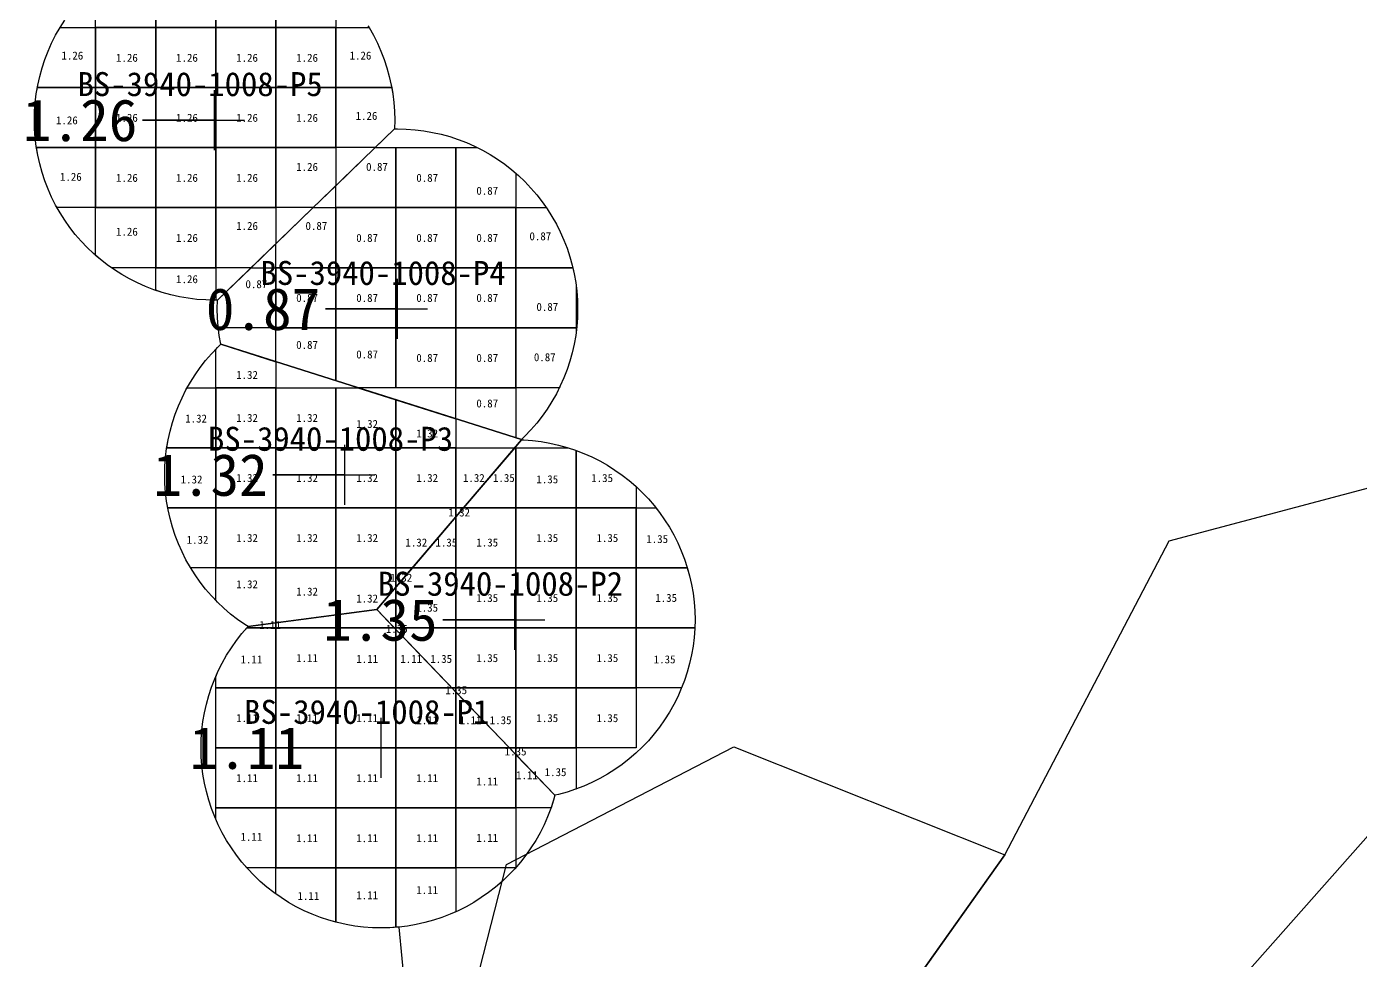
# Model space of a CAD drawing. Header units: metres. Extents: x 470001 to 470177, y 4349638 to 4349825.
# Drawn here: x 470098.08 to 470120.29, y 4349725.66 to 4349741.21 of the extents above; entities that cross this region are included whole.
import ezdxf

# ---------------------------------------------------------------- set-up
doc = ezdxf.new("R2010")
doc.units = ezdxf.units.M
for name, color, linetype in [('0.500-1.000', 4, 'Continuous'), ('1.000-1.500', 5, 'Continuous'), ('点', 7, 'Continuous'), ('爆区方格网', 7, 'Continuous'), ('综合图_历史矿块', 7, 'Continuous'), ('钻孔', 7, 'Continuous')]:
    doc.layers.add(name, color=color, linetype=linetype)
doc.styles.add('CN_TTF', font='simsunb.ttf')

msp = doc.modelspace()

# ---------------------------------------------------------------- linework, layer by layer
at = {"color": 7}
msp.add_line((470104.279, 4349726.214), (470104.734, 4349721.499), dxfattribs=at)
at = {"layer": '0.500-1.000', "color": 4, "lineweight": 30}
msp.add_lwpolyline([(470104.206, 4349739.511), (470104.256, 4349739.512), (470104.403, 4349739.508), (470104.55, 4349739.498), (470104.696, 4349739.48), (470104.841, 4349739.454), (470104.985, 4349739.422), (470105.127, 4349739.383), (470105.267, 4349739.337), (470105.404, 4349739.284), (470105.539, 4349739.224), (470105.67, 4349739.158), (470105.798, 4349739.085), (470105.923, 4349739.006), (470106.043, 4349738.922), (470106.159, 4349738.831), (470106.271, 4349738.735), (470106.377, 4349738.633), (470106.479, 4349738.527), (470106.575, 4349738.415), (470106.666, 4349738.299), (470106.75, 4349738.179), (470106.829, 4349738.054), (470106.902, 4349737.926), (470106.968, 4349737.795), (470107.028, 4349737.66), (470107.081, 4349737.523), (470107.127, 4349737.383), (470107.166, 4349737.241), (470107.198, 4349737.097), (470107.224, 4349736.952), (470107.242, 4349736.806), (470107.252, 4349736.659), (470107.256, 4349736.512), (470107.252, 4349736.365), (470107.242, 4349736.218), (470107.224, 4349736.072), (470107.198, 4349735.927), (470107.166, 4349735.783), (470107.127, 4349735.641), (470107.081, 4349735.501), (470107.028, 4349735.364), (470106.968, 4349735.229), (470106.902, 4349735.098), (470106.829, 4349734.97), (470106.75, 4349734.845), (470106.666, 4349734.725), (470106.575, 4349734.609), (470106.479, 4349734.497), (470106.377, 4349734.391), (470106.322, 4349734.338), (470101.314, 4349735.924), (470101.314, 4349735.927), (470101.288, 4349736.072), (470101.27, 4349736.218), (470101.26, 4349736.365), (470101.256, 4349736.512), (470101.26, 4349736.658), (470104.206, 4349739.511)], close=True, dxfattribs=at)
at = {"layer": '1.000-1.500', "color": 5, "lineweight": 30}
msp.add_lwpolyline([(470103.764, 4349741.231), (470103.783, 4349741.2), (470103.856, 4349741.072), (470103.922, 4349740.941), (470103.982, 4349740.806), (470104.035, 4349740.669), (470104.081, 4349740.529), (470104.12, 4349740.387), (470104.12, 4349740.387), (470104.152, 4349740.243), (470104.178, 4349740.098), (470104.196, 4349739.952), (470104.206, 4349739.805), (470104.21, 4349739.658), (470104.206, 4349739.512), (470101.26, 4349736.659), (470101.21, 4349736.658), (470101.063, 4349736.662), (470100.916, 4349736.672), (470100.77, 4349736.69), (470100.625, 4349736.716), (470100.481, 4349736.748), (470100.339, 4349736.787), (470100.199, 4349736.833), (470100.062, 4349736.886), (470099.927, 4349736.946), (470099.796, 4349737.012), (470099.668, 4349737.085), (470099.543, 4349737.164), (470099.423, 4349737.248), (470099.307, 4349737.339), (470099.195, 4349737.435), (470099.089, 4349737.537), (470098.987, 4349737.643), (470098.891, 4349737.755), (470098.8, 4349737.871), (470098.716, 4349737.991), (470098.637, 4349738.116), (470098.564, 4349738.244), (470098.498, 4349738.375), (470098.438, 4349738.51), (470098.385, 4349738.647), (470098.339, 4349738.787), (470098.3, 4349738.929), (470098.268, 4349739.073), (470098.242, 4349739.218), (470098.224, 4349739.364), (470098.214, 4349739.511), (470098.21, 4349739.658), (470098.214, 4349739.805), (470098.224, 4349739.952), (470098.242, 4349740.098), (470098.268, 4349740.243), (470098.3, 4349740.387), (470098.339, 4349740.529), (470098.385, 4349740.669), (470098.438, 4349740.806), (470098.498, 4349740.941), (470098.564, 4349741.072), (470098.637, 4349741.2), (470098.716, 4349741.325)], dxfattribs=at)
for points in [[(470100.808, 4349732.207), (470100.735, 4349732.335), (470100.669, 4349732.466), (470100.609, 4349732.601), (470100.556, 4349732.738), (470100.51, 4349732.878), (470100.471, 4349733.02), (470100.439, 4349733.164), (470100.413, 4349733.309), (470100.395, 4349733.455), (470100.385, 4349733.602), (470100.381, 4349733.749), (470100.385, 4349733.896), (470100.395, 4349734.043), (470100.413, 4349734.189), (470100.439, 4349734.334), (470100.471, 4349734.478), (470100.51, 4349734.62), (470100.556, 4349734.76), (470100.609, 4349734.897), (470100.669, 4349735.032), (470100.735, 4349735.163), (470100.808, 4349735.291), (470100.887, 4349735.416), (470100.971, 4349735.536), (470101.062, 4349735.652), (470101.158, 4349735.764), (470101.26, 4349735.87), (470101.315, 4349735.923), (470106.323, 4349734.337), (470106.323, 4349734.334), (470106.324, 4349734.333), (470103.911, 4349731.505), (470101.768, 4349731.22), (470101.714, 4349731.255), (470101.594, 4349731.339), (470101.478, 4349731.43), (470101.366, 4349731.526), (470101.26, 4349731.628), (470101.158, 4349731.734), (470101.062, 4349731.846), (470100.971, 4349731.962), (470100.887, 4349732.082), (470100.808, 4349732.207)], [(470107.082, 4349734.206), (470107.222, 4349734.16), (470107.359, 4349734.107), (470107.494, 4349734.047), (470107.625, 4349733.981), (470107.753, 4349733.908), (470107.878, 4349733.829), (470107.998, 4349733.745), (470108.114, 4349733.654), (470108.226, 4349733.558), (470108.332, 4349733.456), (470108.434, 4349733.35), (470108.53, 4349733.238), (470108.621, 4349733.122), (470108.705, 4349733.002), (470108.784, 4349732.877), (470108.857, 4349732.749), (470108.923, 4349732.618), (470108.983, 4349732.483), (470109.036, 4349732.346), (470109.082, 4349732.206), (470109.121, 4349732.064), (470109.153, 4349731.92), (470109.179, 4349731.775), (470109.197, 4349731.629), (470109.207, 4349731.482), (470109.211, 4349731.335), (470109.207, 4349731.188), (470109.197, 4349731.041), (470109.179, 4349730.895), (470109.153, 4349730.75), (470109.121, 4349730.606), (470109.082, 4349730.464), (470109.036, 4349730.324), (470108.983, 4349730.187), (470108.923, 4349730.052), (470108.857, 4349729.921), (470108.784, 4349729.793), (470108.705, 4349729.668), (470108.621, 4349729.548), (470108.53, 4349729.432), (470108.434, 4349729.32), (470108.332, 4349729.214), (470108.226, 4349729.112), (470108.114, 4349729.016), (470107.998, 4349728.925), (470107.878, 4349728.841), (470107.753, 4349728.762), (470107.625, 4349728.689), (470107.494, 4349728.623), (470107.359, 4349728.563), (470107.222, 4349728.51), (470107.082, 4349728.464), (470106.94, 4349728.425), (470106.879, 4349728.411), (470103.911, 4349731.505), (470106.323, 4349734.332), (470106.358, 4349734.331), (470106.505, 4349734.321), (470106.651, 4349734.303), (470106.796, 4349734.277), (470106.94, 4349734.245), (470107.082, 4349734.206)], [(470106.697, 4349727.917), (470106.631, 4349727.786), (470106.558, 4349727.658), (470106.479, 4349727.533), (470106.395, 4349727.413), (470106.304, 4349727.297), (470106.208, 4349727.185), (470106.106, 4349727.079), (470106, 4349726.977), (470105.888, 4349726.881), (470105.772, 4349726.79), (470105.652, 4349726.706), (470105.527, 4349726.627), (470105.399, 4349726.554), (470105.268, 4349726.488), (470105.133, 4349726.428), (470104.996, 4349726.375), (470104.856, 4349726.329), (470104.714, 4349726.29), (470104.57, 4349726.258), (470104.425, 4349726.232), (470104.279, 4349726.214), (470104.132, 4349726.204), (470103.985, 4349726.2), (470103.838, 4349726.204), (470103.691, 4349726.214), (470103.545, 4349726.232), (470103.4, 4349726.258), (470103.256, 4349726.29), (470103.114, 4349726.329), (470102.974, 4349726.375), (470102.837, 4349726.428), (470102.702, 4349726.488), (470102.571, 4349726.554), (470102.443, 4349726.627), (470102.318, 4349726.706), (470102.198, 4349726.79), (470102.082, 4349726.881), (470101.97, 4349726.977), (470101.864, 4349727.079), (470101.762, 4349727.185), (470101.666, 4349727.297), (470101.575, 4349727.413), (470101.491, 4349727.533), (470101.412, 4349727.658), (470101.339, 4349727.786), (470101.273, 4349727.917), (470101.213, 4349728.052), (470101.16, 4349728.189), (470101.114, 4349728.329), (470101.075, 4349728.471), (470101.043, 4349728.615), (470101.017, 4349728.76), (470100.999, 4349728.906), (470100.989, 4349729.053), (470100.985, 4349729.2), (470100.989, 4349729.347), (470100.999, 4349729.494), (470101.017, 4349729.64), (470101.043, 4349729.785), (470101.075, 4349729.929), (470101.114, 4349730.071), (470101.16, 4349730.211), (470101.213, 4349730.348), (470101.273, 4349730.483), (470101.339, 4349730.614), (470101.412, 4349730.742), (470101.491, 4349730.867), (470101.575, 4349730.987), (470101.666, 4349731.103), (470101.762, 4349731.215), (470101.767, 4349731.22), (470103.911, 4349731.505), (470106.879, 4349728.411), (470106.856, 4349728.329), (470106.81, 4349728.189), (470106.757, 4349728.052), (470106.697, 4349727.917)]]:
    msp.add_lwpolyline(points, close=True, dxfattribs=at)
at = {"layer": '点', "color": 138, "true_color": 0x004c4c}
for p, q in [((470101.21, 4349739.158), (470101.21, 4349740.158)), ((470100.71, 4349739.658), (470101.71, 4349739.658)), ((470104.256, 4349736.012), (470104.256, 4349737.012)), ((470103.756, 4349736.512), (470104.756, 4349736.512)), ((470103.381, 4349733.249), (470103.381, 4349734.249)), ((470102.881, 4349733.749), (470103.881, 4349733.749)), ((470106.211, 4349730.835), (470106.211, 4349731.835)), ((470105.711, 4349731.335), (470106.711, 4349731.335)), ((470103.985, 4349728.7), (470103.985, 4349729.7)), ((470103.485, 4349729.2), (470104.485, 4349729.2))]:
    msp.add_line(p, q, dxfattribs=at)
at = {"layer": '爆区方格网', "color": 5}
for points in [[(470100.23, 4349742.2), (470100.23, 4349741.2), (470099.23, 4349741.2), (470099.23, 4349741.911), (470099.307, 4349741.977), (470099.423, 4349742.068), (470099.543, 4349742.152), (470099.618, 4349742.2), (470100.23, 4349742.2)], [(470100.23, 4349741.2), (470100.23, 4349742.2), (470101.23, 4349742.2), (470101.23, 4349741.2), (470100.23, 4349741.2)], [(470102.23, 4349741.2), (470101.23, 4349741.2), (470101.23, 4349742.2), (470102.069, 4349742.2), (470102.23, 4349742.108), (470102.23, 4349741.2)], [(470103.23, 4349741.2), (470102.23, 4349741.2), (470102.23, 4349742.108), (470103.23, 4349741.536), (470103.23, 4349741.2)], [(470099.23, 4349741.2), (470099.23, 4349740.2), (470098.26, 4349740.2), (470098.268, 4349740.243), (470098.3, 4349740.387), (470098.339, 4349740.529), (470098.385, 4349740.669), (470098.438, 4349740.806), (470098.498, 4349740.941), (470098.564, 4349741.072), (470098.637, 4349741.2), (470099.23, 4349741.2)], [(470099.23, 4349740.2), (470099.23, 4349741.2), (470100.23, 4349741.2), (470100.23, 4349740.2), (470099.23, 4349740.2)], [(470100.23, 4349740.2), (470100.23, 4349741.2), (470101.23, 4349741.2), (470101.23, 4349740.2), (470100.23, 4349740.2)], [(470101.23, 4349740.2), (470101.23, 4349741.2), (470102.23, 4349741.2), (470102.23, 4349740.2), (470101.23, 4349740.2)], [(470102.23, 4349740.2), (470102.23, 4349741.2), (470103.23, 4349741.2), (470103.23, 4349740.2), (470102.23, 4349740.2)], [(470103.23, 4349740.2), (470103.23, 4349741.2), (470103.783, 4349741.2), (470103.856, 4349741.072), (470103.922, 4349740.941), (470103.982, 4349740.806), (470104.035, 4349740.669), (470104.081, 4349740.529), (470104.12, 4349740.387), (470104.152, 4349740.243), (470104.16, 4349740.2), (470103.23, 4349740.2)], [(470099.23, 4349740.2), (470099.23, 4349739.2), (470098.246, 4349739.2), (470098.242, 4349739.218), (470098.23, 4349739.319), (470098.23, 4349739.997), (470098.242, 4349740.098), (470098.26, 4349740.2), (470099.23, 4349740.2)], [(470099.23, 4349739.2), (470099.23, 4349740.2), (470100.23, 4349740.2), (470100.23, 4349739.2), (470099.23, 4349739.2)], [(470100.23, 4349739.2), (470100.23, 4349740.2), (470101.23, 4349740.2), (470101.23, 4349739.2), (470100.23, 4349739.2)], [(470101.23, 4349739.2), (470101.23, 4349740.2), (470102.23, 4349740.2), (470102.23, 4349739.2), (470101.23, 4349739.2)], [(470102.23, 4349739.2), (470102.23, 4349740.2), (470103.23, 4349740.2), (470103.23, 4349739.2), (470102.23, 4349739.2)], [(470103.23, 4349739.2), (470103.23, 4349740.2), (470104.16, 4349740.2), (470104.178, 4349740.098), (470104.196, 4349739.952), (470104.206, 4349739.805), (470104.21, 4349739.658), (470104.206, 4349739.512), (470103.885, 4349739.2), (470103.23, 4349739.2)], [(470099.23, 4349739.2), (470099.23, 4349738.2), (470098.589, 4349738.2), (470098.564, 4349738.244), (470098.498, 4349738.375), (470098.438, 4349738.51), (470098.385, 4349738.647), (470098.339, 4349738.787), (470098.3, 4349738.929), (470098.268, 4349739.073), (470098.246, 4349739.2), (470099.23, 4349739.2)], [(470099.23, 4349738.2), (470099.23, 4349739.2), (470100.23, 4349739.2), (470100.23, 4349738.2), (470099.23, 4349738.2)], [(470100.23, 4349738.2), (470100.23, 4349739.2), (470101.23, 4349739.2), (470101.23, 4349738.2), (470100.23, 4349738.2)], [(470101.23, 4349738.2), (470101.23, 4349739.2), (470102.23, 4349739.2), (470102.23, 4349738.2), (470101.23, 4349738.2)], [(470102.23, 4349738.2), (470102.23, 4349739.2), (470103.23, 4349739.2), (470103.23, 4349738.566), (470102.852, 4349738.2), (470102.23, 4349738.2)], [(470099.23, 4349738.2), (470100.23, 4349738.2), (470100.23, 4349737.2), (470099.492, 4349737.2), (470099.423, 4349737.248), (470099.307, 4349737.339), (470099.23, 4349737.405), (470099.23, 4349738.2)], [(470100.23, 4349737.2), (470100.23, 4349738.2), (470101.23, 4349738.2), (470101.23, 4349737.2), (470100.23, 4349737.2)], [(470101.23, 4349737.2), (470101.23, 4349738.2), (470102.23, 4349738.2), (470102.23, 4349737.598), (470101.819, 4349737.2), (470101.23, 4349737.2)], [(470100.23, 4349737.2), (470101.23, 4349737.2), (470101.23, 4349736.658), (470101.21, 4349736.658), (470101.063, 4349736.662), (470100.916, 4349736.672), (470100.77, 4349736.69), (470100.625, 4349736.716), (470100.481, 4349736.748), (470100.339, 4349736.787), (470100.23, 4349736.823), (470100.23, 4349737.2)], [(470102.23, 4349735.2), (470101.23, 4349735.2), (470101.23, 4349735.839), (470101.26, 4349735.87), (470101.315, 4349735.923), (470102.23, 4349735.634), (470102.23, 4349735.2)], [(470101.23, 4349735.2), (470101.23, 4349734.2), (470100.415, 4349734.2), (470100.439, 4349734.334), (470100.471, 4349734.478), (470100.51, 4349734.62), (470100.556, 4349734.76), (470100.609, 4349734.897), (470100.669, 4349735.032), (470100.735, 4349735.163), (470100.756, 4349735.2), (470101.23, 4349735.2)], [(470101.23, 4349734.2), (470101.23, 4349735.2), (470102.23, 4349735.2), (470102.23, 4349734.2), (470101.23, 4349734.2)], [(470102.23, 4349734.2), (470102.23, 4349735.2), (470103.23, 4349735.2), (470103.23, 4349734.2), (470102.23, 4349734.2)], [(470104.23, 4349734.2), (470103.23, 4349734.2), (470103.23, 4349735.2), (470103.599, 4349735.2), (470104.23, 4349735), (470104.23, 4349734.2)], [(470105.23, 4349734.2), (470104.23, 4349734.2), (470104.23, 4349735), (470105.23, 4349734.683), (470105.23, 4349734.2)], [(470101.23, 4349734.2), (470101.23, 4349733.2), (470100.432, 4349733.2), (470100.413, 4349733.309), (470100.395, 4349733.455), (470100.385, 4349733.602), (470100.381, 4349733.749), (470100.385, 4349733.896), (470100.395, 4349734.043), (470100.413, 4349734.189), (470100.415, 4349734.2), (470101.23, 4349734.2)], [(470101.23, 4349733.2), (470101.23, 4349734.2), (470102.23, 4349734.2), (470102.23, 4349733.2), (470101.23, 4349733.2)], [(470102.23, 4349733.2), (470102.23, 4349734.2), (470103.23, 4349734.2), (470103.23, 4349733.2), (470102.23, 4349733.2)], [(470103.23, 4349733.2), (470103.23, 4349734.2), (470104.23, 4349734.2), (470104.23, 4349733.2), (470103.23, 4349733.2)], [(470104.23, 4349733.2), (470104.23, 4349734.2), (470105.23, 4349734.2), (470105.23, 4349733.2), (470104.23, 4349733.2)], [(470105.23, 4349733.2), (470105.23, 4349734.2), (470106.21, 4349734.2), (470105.357, 4349733.2), (470105.23, 4349733.2)], [(470106.23, 4349734.2), (470106.23, 4349733.2), (470105.357, 4349733.2), (470106.21, 4349734.2), (470106.23, 4349734.2)], [(470107.23, 4349733.2), (470106.23, 4349733.2), (470106.23, 4349734.2), (470107.099, 4349734.2), (470107.222, 4349734.16), (470107.23, 4349734.156), (470107.23, 4349733.2)], [(470108.23, 4349733.2), (470107.23, 4349733.2), (470107.23, 4349734.156), (470107.359, 4349734.107), (470107.494, 4349734.047), (470107.625, 4349733.981), (470107.753, 4349733.908), (470107.878, 4349733.829), (470107.998, 4349733.745), (470108.114, 4349733.654), (470108.226, 4349733.558), (470108.23, 4349733.554), (470108.23, 4349733.2)], [(470101.23, 4349733.2), (470101.23, 4349732.2), (470100.812, 4349732.2), (470100.808, 4349732.207), (470100.735, 4349732.335), (470100.669, 4349732.466), (470100.609, 4349732.601), (470100.556, 4349732.738), (470100.51, 4349732.878), (470100.471, 4349733.02), (470100.439, 4349733.164), (470100.432, 4349733.2), (470101.23, 4349733.2)], [(470101.23, 4349732.2), (470101.23, 4349733.2), (470102.23, 4349733.2), (470102.23, 4349732.2), (470101.23, 4349732.2)], [(470102.23, 4349732.2), (470102.23, 4349733.2), (470103.23, 4349733.2), (470103.23, 4349732.2), (470102.23, 4349732.2)], [(470103.23, 4349732.2), (470103.23, 4349733.2), (470104.23, 4349733.2), (470104.23, 4349732.2), (470103.23, 4349732.2)], [(470104.23, 4349732.2), (470104.23, 4349733.2), (470105.23, 4349733.2), (470105.23, 4349733.051), (470104.504, 4349732.2), (470104.23, 4349732.2)], [(470106.23, 4349733.2), (470106.23, 4349732.2), (470105.23, 4349732.2), (470105.23, 4349733.051), (470105.357, 4349733.2), (470106.23, 4349733.2)], [(470105.23, 4349733.2), (470105.357, 4349733.2), (470105.23, 4349733.051), (470105.23, 4349733.2)], [(470106.23, 4349732.2), (470106.23, 4349733.2), (470107.23, 4349733.2), (470107.23, 4349732.2), (470106.23, 4349732.2)], [(470107.23, 4349732.2), (470107.23, 4349733.2), (470108.23, 4349733.2), (470108.23, 4349732.2), (470107.23, 4349732.2)], [(470108.23, 4349732.2), (470108.23, 4349733.2), (470108.56, 4349733.2), (470108.621, 4349733.122), (470108.705, 4349733.002), (470108.784, 4349732.877), (470108.857, 4349732.749), (470108.923, 4349732.618), (470108.983, 4349732.483), (470109.036, 4349732.346), (470109.082, 4349732.206), (470109.083, 4349732.2), (470108.23, 4349732.2)], [(470105.23, 4349732.2), (470104.504, 4349732.2), (470105.23, 4349733.051), (470105.23, 4349732.2)], [(470101.23, 4349732.2), (470102.23, 4349732.2), (470102.23, 4349731.282), (470101.768, 4349731.22), (470101.714, 4349731.255), (470101.594, 4349731.339), (470101.478, 4349731.43), (470101.366, 4349731.526), (470101.26, 4349731.628), (470101.23, 4349731.659), (470101.23, 4349732.2)], [(470103.23, 4349731.2), (470102.23, 4349731.2), (470102.23, 4349731.282), (470102.23, 4349732.2), (470103.23, 4349732.2), (470103.23, 4349731.414), (470103.23, 4349731.2)], [(470104.23, 4349731.2), (470104.204, 4349731.2), (470103.911, 4349731.505), (470104.204, 4349731.2), (470103.23, 4349731.2), (470103.23, 4349731.414), (470103.23, 4349732.2), (470104.23, 4349732.2), (470104.23, 4349731.878), (470104.23, 4349731.2)], [(470105.23, 4349732.2), (470105.23, 4349731.2), (470104.23, 4349731.2), (470104.23, 4349731.878), (470104.504, 4349732.2), (470105.23, 4349732.2)], [(470104.23, 4349732.2), (470104.504, 4349732.2), (470104.23, 4349731.878), (470104.23, 4349732.2)], [(470105.23, 4349731.2), (470105.23, 4349732.2), (470106.23, 4349732.2), (470106.23, 4349731.2), (470105.23, 4349731.2)], [(470106.23, 4349731.2), (470106.23, 4349732.2), (470107.23, 4349732.2), (470107.23, 4349731.2), (470106.23, 4349731.2)], [(470107.23, 4349731.2), (470107.23, 4349732.2), (470108.23, 4349732.2), (470108.23, 4349731.2), (470107.23, 4349731.2)], [(470108.23, 4349731.2), (470108.23, 4349732.2), (470109.083, 4349732.2), (470109.121, 4349732.064), (470109.153, 4349731.92), (470109.179, 4349731.775), (470109.197, 4349731.629), (470109.207, 4349731.482), (470109.211, 4349731.335), (470109.208, 4349731.2), (470108.23, 4349731.2)], [(470102.23, 4349731.2), (470102.23, 4349730.2), (470101.23, 4349730.2), (470101.23, 4349730.386), (470101.273, 4349730.483), (470101.339, 4349730.614), (470101.412, 4349730.742), (470101.491, 4349730.867), (470101.575, 4349730.987), (470101.666, 4349731.103), (470101.749, 4349731.2), (470102.23, 4349731.2)], [(470102.23, 4349731.2), (470101.749, 4349731.2), (470101.762, 4349731.215), (470101.767, 4349731.22), (470102.23, 4349731.282), (470102.23, 4349731.2)], [(470102.23, 4349730.2), (470102.23, 4349731.2), (470103.23, 4349731.2), (470103.23, 4349730.2), (470102.23, 4349730.2)], [(470104.23, 4349730.2), (470103.23, 4349730.2), (470103.23, 4349731.2), (470104.204, 4349731.2), (470104.23, 4349731.172), (470104.23, 4349730.2)], [(470104.23, 4349731.2), (470104.23, 4349731.172), (470104.204, 4349731.2), (470104.23, 4349731.2)], [(470104.23, 4349731.2), (470105.23, 4349731.2), (470105.23, 4349730.2), (470105.163, 4349730.2), (470104.23, 4349731.172), (470104.23, 4349731.2)], [(470104.23, 4349730.2), (470104.23, 4349731.172), (470105.163, 4349730.2), (470104.23, 4349730.2)], [(470105.23, 4349730.2), (470105.23, 4349731.2), (470106.23, 4349731.2), (470106.23, 4349730.2), (470105.23, 4349730.2)], [(470106.23, 4349730.2), (470106.23, 4349731.2), (470107.23, 4349731.2), (470107.23, 4349730.2), (470106.23, 4349730.2)], [(470107.23, 4349730.2), (470107.23, 4349731.2), (470108.23, 4349731.2), (470108.23, 4349730.2), (470107.23, 4349730.2)], [(470108.23, 4349730.2), (470108.23, 4349731.2), (470109.208, 4349731.2), (470109.207, 4349731.188), (470109.197, 4349731.041), (470109.179, 4349730.895), (470109.153, 4349730.75), (470109.121, 4349730.606), (470109.082, 4349730.464), (470109.036, 4349730.324), (470108.988, 4349730.2), (470108.23, 4349730.2)], [(470101.23, 4349729.2), (470101.23, 4349730.2), (470102.23, 4349730.2), (470102.23, 4349729.2), (470101.23, 4349729.2)], [(470102.23, 4349729.2), (470102.23, 4349730.2), (470103.23, 4349730.2), (470103.23, 4349729.2), (470102.23, 4349729.2)], [(470103.23, 4349729.2), (470103.23, 4349730.2), (470104.23, 4349730.2), (470104.23, 4349729.2), (470103.23, 4349729.2)], [(470105.23, 4349729.2), (470104.23, 4349729.2), (470104.23, 4349730.2), (470105.163, 4349730.2), (470105.23, 4349730.13), (470105.23, 4349729.2)], [(470105.23, 4349730.2), (470105.23, 4349730.13), (470105.163, 4349730.2), (470105.23, 4349730.2)], [(470105.23, 4349730.2), (470106.23, 4349730.2), (470106.23, 4349729.2), (470106.122, 4349729.2), (470105.23, 4349730.13), (470105.23, 4349730.2)], [(470105.23, 4349729.2), (470105.23, 4349730.13), (470106.122, 4349729.2), (470105.23, 4349729.2)], [(470106.23, 4349729.2), (470106.23, 4349730.2), (470107.23, 4349730.2), (470107.23, 4349729.2), (470106.23, 4349729.2)], [(470107.23, 4349729.2), (470107.23, 4349730.2), (470108.23, 4349730.2), (470108.23, 4349729.2), (470107.23, 4349729.2)], [(470101.23, 4349728.2), (470101.23, 4349729.2), (470102.23, 4349729.2), (470102.23, 4349728.2), (470101.23, 4349728.2)], [(470102.23, 4349728.2), (470102.23, 4349729.2), (470103.23, 4349729.2), (470103.23, 4349728.2), (470102.23, 4349728.2)], [(470103.23, 4349728.2), (470103.23, 4349729.2), (470104.23, 4349729.2), (470104.23, 4349728.2), (470103.23, 4349728.2)], [(470104.23, 4349728.2), (470104.23, 4349729.2), (470105.23, 4349729.2), (470105.23, 4349728.2), (470104.23, 4349728.2)], [(470106.23, 4349728.2), (470105.23, 4349728.2), (470105.23, 4349729.2), (470106.122, 4349729.2), (470106.23, 4349729.087), (470106.23, 4349728.2)], [(470106.23, 4349729.2), (470106.23, 4349729.087), (470106.122, 4349729.2), (470106.23, 4349729.2)], [(470106.23, 4349729.2), (470107.23, 4349729.2), (470107.23, 4349728.514), (470107.222, 4349728.51), (470107.082, 4349728.464), (470106.94, 4349728.425), (470106.879, 4349728.411), (470106.23, 4349729.087), (470106.23, 4349729.2)], [(470106.23, 4349728.2), (470106.23, 4349729.087), (470106.879, 4349728.411), (470106.856, 4349728.329), (470106.813, 4349728.2), (470106.23, 4349728.2)], [(470101.23, 4349728.2), (470102.23, 4349728.2), (470102.23, 4349727.2), (470101.749, 4349727.2), (470101.666, 4349727.297), (470101.575, 4349727.413), (470101.491, 4349727.533), (470101.412, 4349727.658), (470101.339, 4349727.786), (470101.273, 4349727.917), (470101.23, 4349728.014), (470101.23, 4349728.2)], [(470102.23, 4349727.2), (470102.23, 4349728.2), (470103.23, 4349728.2), (470103.23, 4349727.2), (470102.23, 4349727.2)], [(470103.23, 4349727.2), (470103.23, 4349728.2), (470104.23, 4349728.2), (470104.23, 4349727.2), (470103.23, 4349727.2)], [(470104.23, 4349727.2), (470104.23, 4349728.2), (470105.23, 4349728.2), (470105.23, 4349727.2), (470104.23, 4349727.2)], [(470105.23, 4349727.2), (470105.23, 4349728.2), (470106.23, 4349728.2), (470106.23, 4349727.211), (470106.221, 4349727.2), (470105.23, 4349727.2)], [(470102.23, 4349727.2), (470103.23, 4349727.2), (470103.23, 4349726.297), (470103.114, 4349726.329), (470102.974, 4349726.375), (470102.837, 4349726.428), (470102.702, 4349726.488), (470102.571, 4349726.554), (470102.443, 4349726.627), (470102.318, 4349726.706), (470102.23, 4349726.768), (470102.23, 4349727.2)], [(470103.23, 4349727.2), (470104.23, 4349727.2), (470104.23, 4349726.211), (470104.132, 4349726.204), (470103.985, 4349726.2), (470103.838, 4349726.204), (470103.691, 4349726.214), (470103.545, 4349726.232), (470103.4, 4349726.258), (470103.256, 4349726.29), (470103.23, 4349726.297), (470103.23, 4349727.2)], [(470104.23, 4349727.2), (470105.23, 4349727.2), (470105.23, 4349726.471), (470105.133, 4349726.428), (470104.996, 4349726.375), (470104.856, 4349726.329), (470104.714, 4349726.29), (470104.57, 4349726.258), (470104.425, 4349726.232), (470104.279, 4349726.214), (470104.23, 4349726.211), (470104.23, 4349727.2)]]:
    msp.add_lwpolyline(points, close=True, dxfattribs=at)
at = {"layer": '爆区方格网', "color": 4}
for points in [[(470104.23, 4349739.2), (470104.23, 4349738.2), (470103.23, 4349738.2), (470103.23, 4349738.566), (470103.885, 4349739.2), (470104.23, 4349739.2)], [(470104.23, 4349738.2), (470104.23, 4349739.2), (470105.23, 4349739.2), (470105.23, 4349738.2), (470104.23, 4349738.2)], [(470106.23, 4349738.2), (470105.23, 4349738.2), (470105.23, 4349739.2), (470105.586, 4349739.2), (470105.67, 4349739.158), (470105.798, 4349739.085), (470105.923, 4349739.006), (470106.043, 4349738.922), (470106.159, 4349738.831), (470106.23, 4349738.77), (470106.23, 4349738.2)], [(470103.23, 4349738.2), (470103.23, 4349737.2), (470102.23, 4349737.2), (470102.23, 4349737.598), (470102.852, 4349738.2), (470103.23, 4349738.2)], [(470103.23, 4349737.2), (470103.23, 4349738.2), (470104.23, 4349738.2), (470104.23, 4349737.2), (470103.23, 4349737.2)], [(470104.23, 4349737.2), (470104.23, 4349738.2), (470105.23, 4349738.2), (470105.23, 4349737.2), (470104.23, 4349737.2)], [(470105.23, 4349737.2), (470105.23, 4349738.2), (470106.23, 4349738.2), (470106.23, 4349737.2), (470105.23, 4349737.2)], [(470106.23, 4349737.2), (470106.23, 4349738.2), (470106.735, 4349738.2), (470106.75, 4349738.179), (470106.829, 4349738.054), (470106.902, 4349737.926), (470106.968, 4349737.795), (470107.028, 4349737.66), (470107.081, 4349737.523), (470107.127, 4349737.383), (470107.166, 4349737.241), (470107.175, 4349737.2), (470106.23, 4349737.2)], [(470102.23, 4349737.2), (470102.23, 4349736.2), (470101.273, 4349736.2), (470101.27, 4349736.218), (470101.26, 4349736.365), (470101.256, 4349736.512), (470101.26, 4349736.658), (470101.819, 4349737.2), (470102.23, 4349737.2)], [(470102.23, 4349736.2), (470102.23, 4349737.2), (470103.23, 4349737.2), (470103.23, 4349736.2), (470102.23, 4349736.2)], [(470103.23, 4349736.2), (470103.23, 4349737.2), (470104.23, 4349737.2), (470104.23, 4349736.2), (470103.23, 4349736.2)], [(470104.23, 4349736.2), (470104.23, 4349737.2), (470105.23, 4349737.2), (470105.23, 4349736.2), (470104.23, 4349736.2)], [(470105.23, 4349736.2), (470105.23, 4349737.2), (470106.23, 4349737.2), (470106.23, 4349736.2), (470105.23, 4349736.2)], [(470107.23, 4349736.2), (470106.23, 4349736.2), (470106.23, 4349737.2), (470107.175, 4349737.2), (470107.198, 4349737.097), (470107.224, 4349736.952), (470107.23, 4349736.9), (470107.23, 4349736.2)], [(470102.23, 4349736.2), (470103.23, 4349736.2), (470103.23, 4349735.317), (470102.23, 4349735.634), (470102.23, 4349736.2)], [(470103.23, 4349736.2), (470104.23, 4349736.2), (470104.23, 4349735.2), (470103.599, 4349735.2), (470103.23, 4349735.317), (470103.23, 4349736.2)], [(470104.23, 4349735.2), (470104.23, 4349736.2), (470105.23, 4349736.2), (470105.23, 4349735.2), (470104.23, 4349735.2)], [(470105.23, 4349735.2), (470105.23, 4349736.2), (470106.23, 4349736.2), (470106.23, 4349735.2), (470105.23, 4349735.2)], [(470106.23, 4349735.2), (470106.23, 4349736.2), (470107.23, 4349736.2), (470107.23, 4349736.124), (470107.224, 4349736.072), (470107.198, 4349735.927), (470107.166, 4349735.783), (470107.127, 4349735.641), (470107.081, 4349735.501), (470107.028, 4349735.364), (470106.968, 4349735.229), (470106.953, 4349735.2), (470106.23, 4349735.2)], [(470105.23, 4349735.2), (470106.23, 4349735.2), (470106.23, 4349734.367), (470105.23, 4349734.683), (470105.23, 4349735.2)]]:
    msp.add_lwpolyline(points, close=True, dxfattribs=at)
at = {"layer": '综合图_历史矿块', "color": 9}
msp.add_lwpolyline([(470100.278, 4349701.085), (470103.459, 4349714.397), (470107.154, 4349716.026), (470110.138, 4349718.026), (470110.826, 4349722.422), (470114.373, 4349727.421), (470117.104, 4349732.651), (470121.68, 4349733.865), (470122.824, 4349730.456), (470115.23, 4349721.877), (470115.654, 4349715.406), (470115.919, 4349710.845), (470113.957, 4349704.321), (470116.025, 4349699.654)], dxfattribs=at)
msp.add_lwpolyline([(470114.373, 4349727.421), (470111.088, 4349722.791), (470110.826, 4349722.422), (470110.138, 4349718.026), (470107.154, 4349716.026), (470103.459, 4349714.397), (470104.254, 4349720.146), (470105.369, 4349724.5), (470106.074, 4349727.256), (470109.856, 4349729.218), (470114.373, 4349727.421)], close=True, dxfattribs=at)
at = {"layer": '钻孔', "color": 5, "lineweight": 35}
for p, q in [((470101.21, 4349739.658), (470100.01, 4349739.658)), ((470103.381, 4349733.749), (470102.181, 4349733.749)), ((470106.211, 4349731.335), (470105.011, 4349731.335)), ((470103.985, 4349729.2), (470102.785, 4349729.2))]:
    msp.add_line(p, q, dxfattribs=at)
at = {"layer": '钻孔', "color": 4, "lineweight": 35}
msp.add_line((470104.256, 4349736.512), (470103.056, 4349736.512), dxfattribs=at)

# ---------------------------------------------------------------- texts
at = {"color": 5, "style": 'CN_TTF'}
for s, p in [('1.26', (470098.661, 4349740.667)), ('1.26', (470099.57, 4349740.63)), ('1.26', (470100.57, 4349740.63)), ('1.26', (470101.57, 4349740.63)), ('1.26', (470102.57, 4349740.63)), ('1.26', (470103.459, 4349740.667)), ('1.26', (470103.559, 4349739.662)), ('1.26', (470098.57, 4349739.588)), ('1.26', (470099.57, 4349739.63)), ('1.26', (470100.57, 4349739.63)), ('1.26', (470101.57, 4349739.63)), ('1.26', (470102.57, 4349739.63)), ('1.26', (470102.57, 4349738.813)), ('1.26', (470098.636, 4349738.647)), ('1.26', (470099.57, 4349738.63)), ('1.26', (470100.57, 4349738.63)), ('1.26', (470101.57, 4349738.63)), ('1.26', (470099.57, 4349737.733)), ('1.26', (470101.57, 4349737.829)), ('1.26', (470100.57, 4349737.63)), ('1.26', (470100.57, 4349736.942)), ('1.32', (470101.57, 4349735.347)), ('1.32', (470100.722, 4349734.62)), ('1.32', (470101.57, 4349734.63)), ('1.32', (470102.57, 4349734.63)), ('1.32', (470103.57, 4349734.53)), ('1.32', (470104.57, 4349734.372)), ('1.32', (470100.646, 4349733.605)), ('1.32', (470101.57, 4349733.63)), ('1.32', (470102.57, 4349733.63)), ('1.32', (470103.57, 4349733.63)), ('1.32', (470104.57, 4349733.63)), ('1.32', (470105.347, 4349733.63)), ('1.35', (470105.847, 4349733.63)), ('1.35', (470106.57, 4349733.608)), ('1.35', (470107.483, 4349733.629)), ('1.32', (470105.102, 4349733.055)), ('1.32', (470100.746, 4349732.6)), ('1.32', (470101.57, 4349732.63)), ('1.32', (470102.57, 4349732.63)), ('1.32', (470103.57, 4349732.63)), ('1.32', (470104.389, 4349732.555)), ('1.35', (470104.889, 4349732.555)), ('1.35', (470105.57, 4349732.555)), ('1.35', (470106.57, 4349732.63)), ('1.35', (470107.57, 4349732.63)), ('1.35', (470108.4, 4349732.613)), ('1.32', (470104.139, 4349731.969)), ('1.32', (470101.57, 4349731.859)), ('1.32', (470102.57, 4349731.737)), ('1.32', (470103.57, 4349731.622)), ('1.35', (470104.57, 4349731.469)), ('1.35', (470105.57, 4349731.63)), ('1.35', (470106.57, 4349731.63)), ('1.35', (470107.57, 4349731.63)), ('1.35', (470108.549, 4349731.632)), ('1.11', (470101.954, 4349731.181)), ('1.35', (470104.063, 4349731.116)), ('1.11', (470101.643, 4349730.608)), ('1.11', (470102.57, 4349730.63)), ('1.11', (470103.57, 4349730.616)), ('1.11', (470104.303, 4349730.616)), ('1.35', (470104.803, 4349730.616)), ('1.35', (470105.57, 4349730.63)), ('1.35', (470106.57, 4349730.63)), ('1.35', (470107.57, 4349730.63)), ('1.35', (470108.524, 4349730.608)), ('1.35', (470105.053, 4349730.095)), ('1.11', (470101.57, 4349729.63)), ('1.11', (470102.57, 4349729.63)), ('1.11', (470103.57, 4349729.63)), ('1.11', (470104.57, 4349729.595)), ('1.11', (470105.293, 4349729.595)), ('1.35', (470105.793, 4349729.595)), ('1.35', (470106.57, 4349729.63)), ('1.35', (470107.57, 4349729.63)), ('1.35', (470106.043, 4349729.074)), ('1.11', (470101.57, 4349728.63)), ('1.11', (470102.57, 4349728.63)), ('1.11', (470103.57, 4349728.63)), ('1.11', (470104.57, 4349728.63)), ('1.11', (470105.57, 4349728.574)), ('1.11', (470106.232, 4349728.679)), ('1.35', (470106.708, 4349728.73)), ('1.11', (470101.643, 4349727.652)), ('1.11', (470102.57, 4349727.63)), ('1.11', (470103.57, 4349727.63)), ('1.11', (470104.57, 4349727.63)), ('1.11', (470105.57, 4349727.635)), ('1.11', (470102.592, 4349726.667)), ('1.11', (470103.57, 4349726.679)), ('1.11', (470104.57, 4349726.766))]:
    msp.add_text(s, height=0.1333, dxfattribs=at).set_placement(p)
at = {"color": 4, "style": 'CN_TTF'}
for p in [(470103.734, 4349738.813), (470104.57, 4349738.63), (470105.57, 4349738.415), (470102.725, 4349737.829), (470103.57, 4349737.63), (470104.57, 4349737.63), (470105.57, 4349737.63), (470106.454, 4349737.657), (470101.725, 4349736.859), (470102.57, 4349736.63), (470103.57, 4349736.63), (470104.57, 4349736.63), (470105.57, 4349736.63), (470106.57, 4349736.48), (470102.57, 4349735.847), (470103.57, 4349735.688), (470104.57, 4349735.63), (470105.57, 4349735.63), (470106.528, 4349735.642), (470105.57, 4349734.872)]:
    msp.add_text('0.87', height=0.1333, dxfattribs=at).set_placement(p)
at = {"layer": '钻孔', "color": 138, "true_color": 0x004c4c, "style": 'CN_TTF'}
for s, p in [('BS-3940-1008-P5', (470098.93, 4349740.058)), ('BS-3940-1008-P4', (470101.976, 4349736.912)), ('BS-3940-1008-P3', (470101.101, 4349734.149)), ('BS-3940-1008-P2', (470103.931, 4349731.735)), ('BS-3940-1008-P1', (470101.705, 4349729.6))]:
    msp.add_text(s, height=0.4, dxfattribs=at).set_placement(p)
at = {"layer": '钻孔', "color": 5, "style": 'CN_TTF'}
for s, p in [('1.26', (470098.02, 4349739.308)), ('1.32', (470100.191, 4349733.399)), ('1.35', (470103.021, 4349730.985)), ('1.11', (470100.795, 4349728.85))]:
    msp.add_text(s, height=0.7, dxfattribs=at).set_placement(p)
at = {"layer": '钻孔', "color": 4, "style": 'CN_TTF'}
msp.add_text('0.87', height=0.7, dxfattribs=at).set_placement((470101.066, 4349736.162))

doc.saveas('drawing.dxf')
